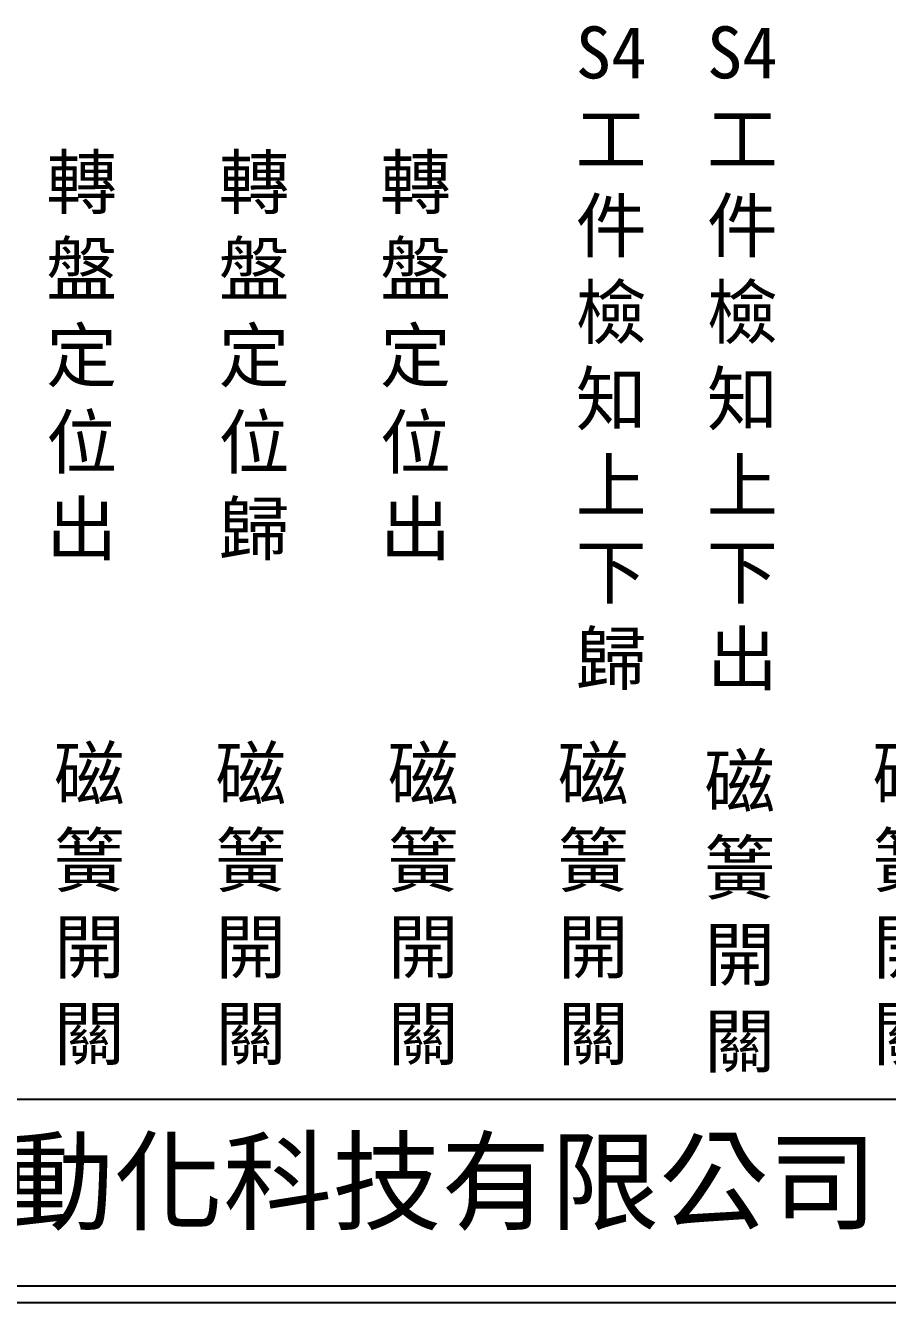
# Model space of a CAD drawing. Extents: x 325 to 612, y 3 to 207.
# Drawn here: x 390 to 454.7, y 3 to 98.8 of the extents above; entities that cross this region are included whole.
import ezdxf

# ---------------------------------------------------------------- set-up
doc = ezdxf.new("R2010")
doc.units = 0
doc.layers.add('圖框層', color=7, linetype='CONTINUOUS')
doc.layers.add('標尺寸層', color=3, linetype='CONTINUOUS')
doc.styles.add('CNS', font='romanc.shx', dxfattribs={"bigfont": 'chineset.shx'})
doc.styles.add('STSL', font='KAIU.TTF')

msp = doc.modelspace()

# ---------------------------------------------------------------- linework, layer by layer
at = {"layer": '圖框層', "color": 7}
for p, q in [((326.569, 18.25), (611.07, 18.25)), ((326.569, 4.25), (611.07, 4.25)), ((325.319, 3), (612.319, 3))]:
    msp.add_line(p, q, dxfattribs=at)

# ---------------------------------------------------------------- texts
at = {"layer": '圖框層', "color": 4, "style": 'STSL'}
msp.add_text('泓陞自動化科技有限公司', height=6, dxfattribs=at).set_placement((363.923, 9.076))
at = {"layer": '標尺寸層', "color": 7, "char_height": 3.9, "width": 4.96081, "attachment_point": 5, "style": 'CNS'}
for s, insert in [('{\\fDFKai-SB|b0|i0|c136|p65;S4工件檢知上下歸}', (433.959, 73.868)), ('{\\fDFKai-SB|b0|i0|c136|p65;S4工件檢知上下出}', (443.803, 73.868)), ('{\\fDFKai-SB|b0|i0|c136|p65;轉盤定位出}', (394.223, 73.868)), ('{\\fDFKai-SB|b0|i0|c136|p65;轉盤定位歸}', (407.164, 73.868)), ('{\\fDFKai-SB|b0|i0|c136|p65;轉盤定位出}', (419.277, 73.868)), ('{\\fDFKai-SB|b0|i0|c136|p65;磁簧開關}', (394.798, 32.72)), ('{\\fDFKai-SB|b0|i0|c136|p65;磁簧開關}', (406.917, 32.72)), ('{\\fDFKai-SB|b0|i0|c136|p65;磁簧開關}', (419.852, 32.72)), ('{\\fDFKai-SB|b0|i0|c136|p65;磁簧開關}', (432.612, 32.72)), ('{\\fDFKai-SB|b0|i0|c136|p65;磁簧開關}', (456.253, 32.72)), ('{\\fDFKai-SB|b0|i0|c136|p65;磁簧開關}', (443.612, 32.157))]:
    msp.add_mtext(s, dxfattribs=dict(at, insert=insert))

doc.saveas('drawing.dxf')
